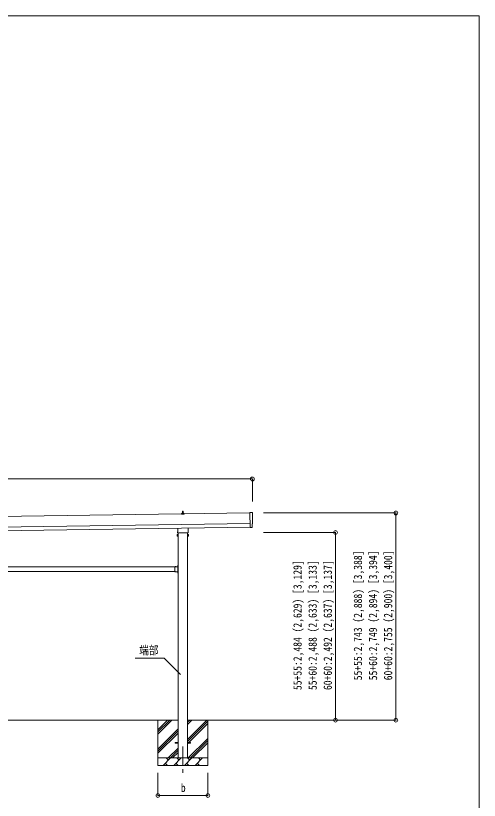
# Model space of a CAD drawing. Units: millimetres, scale not verified. Extents: x -13976 to 14131, y -9754 to 9646.
# Drawn here: x 7289 to 13424, y -742 to 9646 of the extents above; entities that cross this region are included whole.
import ezdxf
from ezdxf.enums import TextEntityAlignment as Align

# ---------------------------------------------------------------- set-up
doc = ezdxf.new("R2010")
doc.units = ezdxf.units.MM
doc.header["$LTSCALE"] = 50
doc.header["$PDMODE"] = 32
doc.header["$PDSIZE"] = 50
doc.linetypes.add('CHAIN1', pattern=[8, 5, -1, 1, -1])
doc.linetypes.add('USER7', pattern=[2, 1, -1])
for name, color, linetype, lineweight in [('0-2_建具', 4, 'Continuous', 9), ('0-6_手摺', 5, 'Continuous', 5), ('0-7_ハッチ', 6, 'Continuous', 9), ('F-0_ﾚｲﾔ240', 7, 'Continuous', 9)]:
    doc.layers.add(name, color=color, linetype=linetype, lineweight=lineweight)
doc.styles.add('ＭＳ ゴシック', font='')
doc.styles.get('ＭＳ ゴシック').set_extended_font_data('MS Gothic')

msp = doc.modelspace()

# ---------------------------------------------------------------- linework, layer by layer
at = {"layer": '0-2_建具'}
for p, q in [((10388.17, 3062.44), (5023.21, 2985.8)), ((9482.53, 3047.11), (9482.53, 3054.82)), ((9519.03, 3047.11), (9482.53, 3047.11)), ((9482.91, 3055.61), (9518.64, 3055.61)), ((9483.29, 3055.8), (9490.01, 3057.42)), ((9490.39, 3057.61), (9511.16, 3057.61)), ((9490.78, 3058.4), (9490.78, 3062.61)), ((9491.78, 3062.61), (9509.78, 3062.61)), ((9494.78, 3062.61), (9495.5, 3086.13)), ((9496.5, 3087.11), (9505.05, 3087.11)), ((9506.05, 3086.13), (9506.78, 3062.61)), ((9510.78, 3058.4), (9510.78, 3062.61)), ((9518.26, 3055.8), (9511.54, 3057.42)), ((9519.03, 3047.11), (9519.03, 3054.82)), ((10388.09, 3067.53), (10390.92, 2869.69)), ((10419.68, 3066.33), (10388.09, 3067.53)), ((5025.21, 2845.81), (10390.17, 2922.45)), ((10419.6, 2919.49), (10420.2, 2919.5)), ((10420.27, 2872.46), (10419.6, 2919.49)), ((5025.93, 2795.82), (10390.88, 2872.46)), ((9430.78, 2804.35), (9430.78, 2809.85)), ((9432.48, 2813.12), (9432.48, 2858.77)), ((9569.08, 2860.72), (9569.08, 2813.12)), ((9570.78, 2809.85), (9570.78, 2804.35)), ((10390.92, 2869.69), (10390.93, 2868.69)), ((10409.14, 2869.86), (10390.93, 2868.69)), ((10409.82, 2869.23), (10409.14, 2869.86)), ((10410.56, 2868.97), (10417.48, 2869.43)), ((9426.78, 2774.85), (9427.53, 2776.16)), ((9426.78, 2774.85), (9426.78, 2757.85)), ((9426.78, 2757.85), (9427.53, 2756.53)), ((9433.78, 2771.26), (9427.53, 2771.26)), ((9433.78, 2761.44), (9427.53, 2761.44)), ((9433.78, 2756.53), (9427.53, 2756.53)), ((9568.71, 2800.85), (9432.84, 2800.85)), ((9436.28, 2757.15), (9433.78, 2757.15)), ((9438.28, 2800.85), (9438.28, -180.22)), ((9563.28, -180.22), (9563.28, 2800.85)), ((9565.28, 2757.15), (9567.78, 2757.15)), ((9567.78, 2771.26), (9574.02, 2771.26)), ((9567.78, 2761.44), (9574.02, 2761.44)), ((9567.78, 2756.53), (9574.02, 2756.53)), ((9574.78, 2774.85), (9574.02, 2776.16)), ((9574.78, 2757.85), (9574.02, 2756.53)), ((9574.78, 2774.85), (9574.78, 2757.85)), ((6605.28, 2347.78), (9396.28, 2347.78)), ((6605.28, 2287.78), (9396.28, 2287.78)), ((9396.28, 2350.78), (9396.28, 2284.78)), ((9396.28, 2350.78), (9436.28, 2350.78)), ((9399.38, 2351.29), (9399.38, 2350.78)), ((9399.38, 2350.78), (9411.18, 2350.78)), ((9432.28, 2287.78), (9437.78, 2287.78)), ((9436.28, 2286.78), (9432.28, 2286.78)), ((9435.77, 2366.68), (9436.28, 2366.68)), ((9436.28, 2370.78), (9438.28, 2370.78)), ((9436.28, 2370.78), (9436.28, 2350.78)), ((9436.28, 2366.68), (9436.28, 2354.88)), ((9438.28, 2363.78), (9436.28, 2363.78)), ((9438.28, 2357.78), (9436.28, 2357.78)), ((9436.28, 2346.78), (9436.28, 2288.78)), ((9438.28, 2370.78), (9438.28, 2350.78)), ((9396.28, 2284.78), (9436.28, 2284.78)), ((9399.38, 2284.27), (9399.38, 2284.78)), ((9399.38, 2284.78), (9411.18, 2284.78)), ((9435.77, 2280.68), (9436.28, 2280.68)), ((9436.28, 2284.78), (9436.28, 2264.78)), ((9436.28, 2280.68), (9436.28, 2268.88)), ((9438.28, 2277.78), (9436.28, 2277.78)), ((9438.28, 2271.78), (9436.28, 2271.78)), ((9436.28, 2264.78), (9438.28, 2264.78)), ((9438.28, 2284.78), (9438.28, 2264.78)), ((9400.78, 24.28), (9438.28, 24.28)), ((9400.78, 15.28), (9400.78, 24.28)), ((9400.78, 15.28), (9438.28, 15.28)), ((9563.28, 24.28), (9600.78, 24.28)), ((9563.28, 15.28), (9600.78, 15.28)), ((9600.78, 15.28), (9600.78, 24.28))]:
    msp.add_line(p, q, dxfattribs=at)
at = {"layer": '0-2_建具', "color": 7, "linetype": 'CHAIN1'}
msp.add_line((9500.78, -30.22), (9500.78, -379.22), dxfattribs=at)
at = {"layer": '0-2_建具'}
for points in [[(9433.78, 2756.53), (9433.78, 2776.16), (9427.53, 2776.16)], [(9433.78, 2757.15), (9433.78, 2775.55), (9436.28, 2775.55)], [(9567.78, 2757.15), (9567.78, 2775.55), (9565.28, 2775.55)], [(9567.78, 2756.53), (9567.78, 2776.16), (9574.02, 2776.16)], [(9399.38, 2351.29), (9411.18, 2351.29), (9411.18, 2350.78)], [(9436.28, 2346.78), (9432.28, 2346.78), (9432.28, 2348.78), (9436.28, 2348.78)], [(9432.28, 2347.78), (9437.78, 2347.78), (9437.78, 2287.78)], [(9436.28, 2288.78), (9432.28, 2288.78), (9432.28, 2286.78)], [(9435.77, 2366.68), (9435.77, 2354.88), (9436.28, 2354.88)], [(9399.38, 2284.27), (9411.18, 2284.27), (9411.18, 2284.78)], [(9435.77, 2280.68), (9435.77, 2268.88), (9436.28, 2268.88)]]:
    msp.add_lwpolyline(points, dxfattribs=at)
for points in [[(9436.28, 2755.85), (9436.28, 2776.85), (9438.28, 2776.85), (9438.28, 2755.85)], [(9565.28, 2755.85), (9565.28, 2776.85), (9563.28, 2776.85), (9563.28, 2755.85)]]:
    msp.add_lwpolyline(points, close=True, dxfattribs=at)
at = {"layer": '0-2_建具', "linetype": 'USER7'}
for points in [[(9402.78, 2353.39), (9404.13, 2350.61), (9405.28, 2350)], [(9402.78, 2282.17), (9404.13, 2284.94), (9405.28, 2285.55)], [(9407.78, 2353.39), (9406.42, 2350.61), (9405.28, 2350)], [(9407.78, 2282.17), (9406.42, 2284.94), (9405.28, 2285.55)], [(9433.66, 2363.28), (9436.44, 2361.92), (9437.05, 2360.78)], [(9433.66, 2358.28), (9436.44, 2359.63), (9437.05, 2360.78)], [(9433.66, 2277.28), (9436.44, 2275.92), (9437.05, 2274.78)], [(9433.66, 2272.28), (9436.44, 2273.63), (9437.05, 2274.78)]]:
    msp.add_lwpolyline(points, dxfattribs=at)
at = {"layer": '0-2_建具'}
for centre, radius, start, end in [((9483.53, 3054.82), 1, 103.62699, 180), ((9489.78, 3058.4), 1, 283.62699, 0), ((9494.86, 3061.98), 4.13, 90, 171.17633), ((9491.78, 3061.61), 1, 90, 180), ((9496.5, 3086.11), 1, 90, 178.60509), ((9504.11, 3062.61), 4.83, 133.60282, 180), ((9497.44, 3062.61), 4.83, 0, 46.39718), ((9505.05, 3086.11), 1, 1.39491, 90), ((9506.69, 3061.98), 4.13, 8.82367, 90), ((9509.78, 3061.61), 1, 0, 90), ((9511.78, 3058.4), 1, 180, 256.37301), ((9518.03, 3054.82), 1, 0, 76.37301), ((9434.78, 2809.85), 4, 125.09963, 180), ((9566.78, 2809.85), 4, 0, 54.90037), ((9431.12, 2773.71), 4.34, 145.61575, 214.38425), ((9443.02, 2766.35), 16.24, 162.41205, 197.58795), ((9431.12, 2758.99), 4.34, 145.61575, 214.38425), ((9434.78, 2804.35), 4, 180, 194.47751), ((9434.78, 2804.35), 4, 194.47751, 241.04498), ((9566.78, 2804.35), 4, 298.95502, 345.52249), ((9566.78, 2804.35), 4, 345.52249, 0), ((9558.53, 2766.35), 16.24, 342.41205, 17.58795), ((9570.43, 2773.71), 4.34, 325.61575, 34.38425), ((9570.43, 2758.99), 4.34, 325.61575, 34.38425), ((9405.28, 2345.55), 8.23, 44.2189, 135.7811), ((9441.51, 2360.78), 8.23, 134.2189, 225.7811), ((9436.28, 2350.78), 2, 270, 0), ((9436.28, 2284.78), 2, 0, 90), ((9405.28, 2290.01), 8.23, 224.2189, 315.7811), ((9441.51, 2274.78), 8.23, 134.2189, 225.7811)]:
    msp.add_arc(centre, radius, start, end, dxfattribs=at)
for centre, major_axis, ratio, start_param, end_param in [((10419.57, 3063.33), (3, 0.04), 0.99863, 6.26838895, 7.80162176), ((15185.95, 3060.99), (-4762.89, -68.04), 0.99863, 6.26838895, 6.29767781), ((10420.14, 2923.9), (4.41, 0.06), 0.99863, 4.71238898, 6.29767781), ((10410.49, 2869.97), (0.737, -0.68), 0.9974, 4.71238898, 5.52523108), ((10417.27, 2872.43), (2.21, -2.04), 0.9974, 5.52523108, 7.04113953)]:
    msp.add_ellipse(centre, major_axis=major_axis, ratio=ratio, start_param=start_param, end_param=end_param, dxfattribs=at)
at = {"layer": '0-6_手摺', "color": 6, "lineweight": 9}
for p, q in [((-417.82, 3512.72), (10421.18, 3512.72)), ((10421.18, 3512.72), (10421.18, 3212.93)), ((12319.79, 3062.78), (10569.79, 3062.78)), ((12319.79, 3062.78), (12319.79, 319.78)), ((11520.79, 2803.78), (10569.79, 2803.78)), ((11520.79, 2803.78), (11520.79, 319.78)), ((11520.79, 319.78), (10719.79, 319.78)), ((12319.79, 319.78), (10719.79, 319.78)), ((9170.78, -679.22), (9170.78, -379.22))]:
    msp.add_line(p, q, dxfattribs=at)
at = {"layer": '0-6_手摺', "color": 7, "lineweight": 9}
for p, q in [((9438.28, 319.78), (6563.28, 319.78)), ((9170.78, 319.78), (9170.78, -280.22)), ((9170.78, 134.73), (9355.83, 319.78)), ((9170.78, 163.01), (9327.54, 319.78)), ((9170.78, 191.3), (9299.26, 319.78)), ((9563.28, 64.68), (9818.37, 319.78)), ((9563.28, 262.67), (9620.38, 319.78)), ((9563.28, 290.95), (9592.1, 319.78)), ((10719.79, 319.78), (9563.28, 319.78)), ((9830.78, 319.78), (9830.78, -280.22)), ((9563.28, 36.39), (9830.78, 303.89)), ((9563.28, 8.11), (9830.78, 275.61)), ((9170.78, -63.26), (9438.28, 204.24)), ((9170.78, -91.55), (9438.28, 175.95)), ((9170.78, -119.83), (9438.28, 147.67)), ((9572.93, -180.22), (9830.78, 77.62)), ((9601.22, -180.22), (9830.78, 49.34)), ((9629.5, -180.22), (9830.78, 21.05)), ((9308.37, -180.22), (9438.28, -50.32)), ((9336.66, -180.22), (9438.28, -78.61)), ((9170.78, -180.22), (9830.78, -180.22)), ((9238.64, -280.22), (9338.64, -180.22)), ((9310.09, -208.78), (9281.54, -180.22)), ((9364.94, -180.22), (9438.28, -106.89)), ((9380.06, -280.22), (9480.06, -180.22)), ((9451.51, -208.78), (9422.96, -180.22)), ((9521.49, -280.22), (9621.49, -180.22)), ((9592.93, -208.78), (9564.38, -180.22)), ((9662.91, -280.22), (9762.91, -180.22)), ((9734.35, -208.78), (9705.8, -180.22)), ((9827.49, -180.22), (9830.78, -176.94)), ((9830.78, -280.22), (9170.78, -280.22)), ((9267.2, -251.67), (9295.75, -280.22)), ((9408.62, -251.67), (9437.17, -280.22)), ((9550.04, -251.67), (9578.59, -280.22)), ((9691.46, -251.67), (9720.01, -280.22))]:
    msp.add_line(p, q, dxfattribs=at)
at = {"layer": '0-6_手摺', "color": 6, "lineweight": 9}
msp.add_lwpolyline([(9170.78, -679.22), (9830.78, -679.22), (9830.78, -379.22)], dxfattribs=at)
at = {"layer": '0-6_手摺', "color": 6}
for p in [(10421.18, 3512.72), (12319.79, 3062.78), (11520.79, 2803.78), (11520.79, 319.78), (12319.79, 319.78), (9170.78, -679.22), (9830.78, -679.22)]:
    msp.add_point(p, dxfattribs=at)
at = {"layer": '0-7_ハッチ'}
for p, q in [((8871.83, 1141.85), (9253.14, 1141.85)), ((9253.14, 1141.85), (9469.15, 925.85))]:
    msp.add_line(p, q, dxfattribs=at)
at = {"layer": 'F-0_ﾚｲﾔ240', "color": 5, "lineweight": 5}
for p, q in [((-13975.76, 9645.57), (13424.24, 9645.57)), ((13424.24, 9645.57), (13424.24, -9754.43))]:
    msp.add_line(p, q, dxfattribs=at)

# ---------------------------------------------------------------- texts
at = {"layer": '0-6_手摺', "color": 7, "style": 'ＭＳ ゴシック', "width": 0.85}
for s, p in [('55+55:2,743 (2,888) [3,388]', (11904.79, 847.53)), ('55+60:2,749 (2,894) [3,394]', (12104.79, 847.53)), ('60+60:2,755 (2,900) [3,400]', (12304.79, 847.53)), ('55+55:2,484 (2,629) [3,129]', (11105.79, 718.03)), ('55+60:2,488 (2,633) [3,133]', (11305.79, 718.03)), ('60+60:2,492 (2,637) [3,137]', (11505.79, 718.03))]:
    msp.add_text(s, height=110, rotation=90, dxfattribs=at).set_placement(p, align=Align.BOTTOM_LEFT)
msp.add_text('b', height=110, dxfattribs=at).set_placement((9474.53, -664.22), align=Align.BOTTOM_LEFT)
at = {"layer": '0-7_ハッチ', "color": 7, "style": 'ＭＳ ゴシック', "width": 0.85}
msp.add_text('端部', height=110, dxfattribs=at).set_placement((8922.88, 1155.54), align=Align.BOTTOM_LEFT)

doc.saveas('drawing.dxf')
